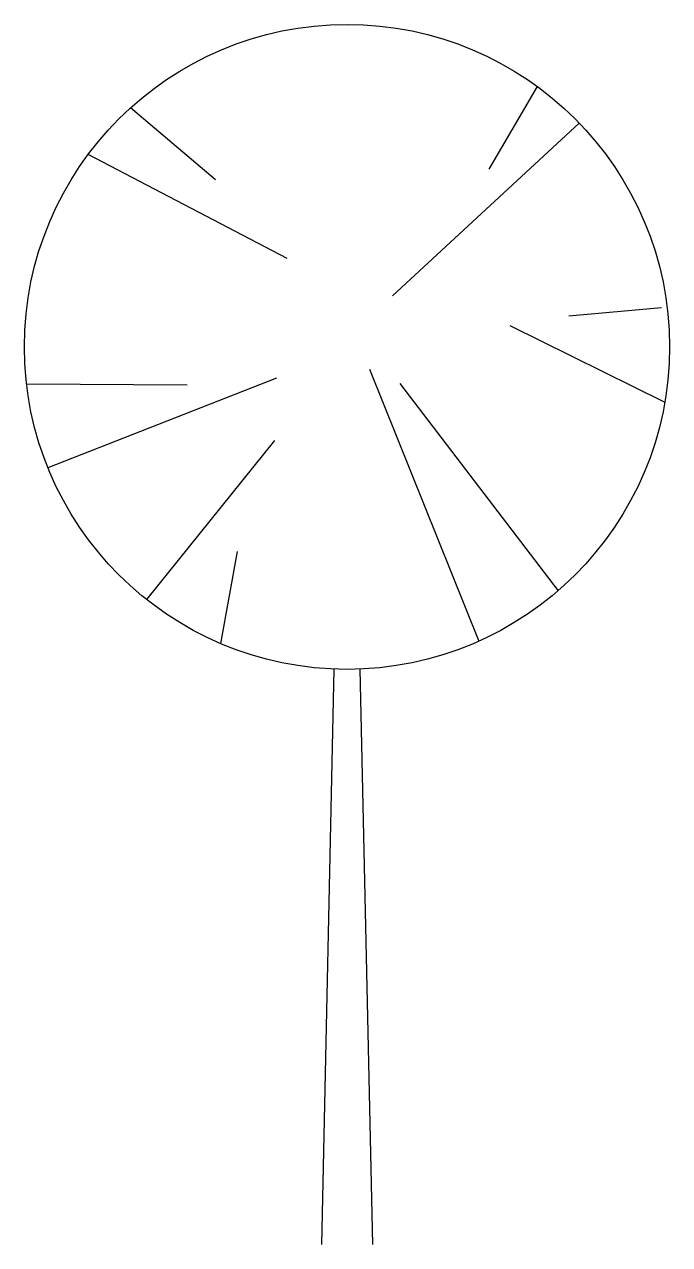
# Model space of a CAD drawing. Extents: x -1.58 to 1.54, y -0.02 to 5.88.
import ezdxf

# ---------------------------------------------------------------- set-up
doc = ezdxf.new("R2010")
doc.units = 0
doc.header["$LTSCALE"] = 0.0006
doc.header["$MEASUREMENT"] = 0
doc.layers.get('0').update_dxf_attribs({"linetype": 'CONTINUOUS'})

msp = doc.modelspace()

# ---------------------------------------------------------------- linework, layer by layer
for points in [[(0.6669, 5.1766), (0.9012, 5.5758)], [(-0.6549, 5.1247), (-1.0663, 5.4737)], [(0.2004, 4.5634), (1.1031, 5.3995)], [(-0.3093, 4.7447), (-1.2715, 5.2478)], [(1.052, 4.4675), (1.5008, 4.5076)], [(0.767, 4.4198), (1.5166, 4.0498)], [(0.0881, 4.2093), (0.6179, 2.8939)], [(-0.7931, 4.1315), (-1.5691, 4.1371)], [(-0.3612, 4.1661), (-1.4657, 3.7321)], [(0.2349, 4.1402), (1.0003, 3.1375)], [(-0.3698, 3.8638), (-0.9901, 3.096)], [(-0.5512, 3.3283), (-0.631, 2.8823)], [(-0.0828, 2.7588), (-0.1427, -0.0246)], [(0.0429, 2.7588), (0.1029, -0.0246)]]:
    msp.add_lwpolyline(points)
msp.add_circle((-0.0199, 4.3172), 1.5596)

doc.saveas('drawing.dxf')
